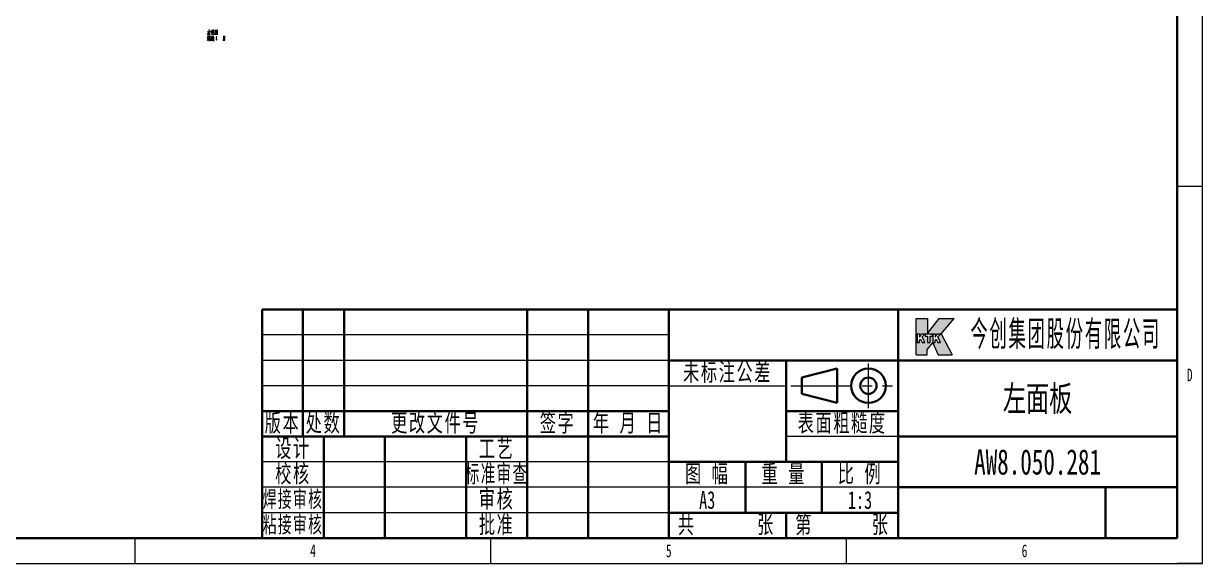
# Model space of a CAD drawing. Header units: millimetres. Extents: x -631 to 3210, y -561 to 2288.
# Drawn here: x 1224 to 1920, y 476 to 794 of the extents above; entities that cross this region are included whole.
import ezdxf
from ezdxf.enums import TextEntityAlignment as Align

# ---------------------------------------------------------------- set-up
doc = ezdxf.new("R2010")
doc.units = ezdxf.units.MM
doc.linetypes.add('点画线', pattern=[18, 12, -2, 2, -2])
doc.layers.get('0').update_dxf_attribs({"lineweight": 18})
for name, color, linetype, lineweight in [('中心线层', 1, '点画线', 18), ('尺寸线层', 3, 'Continuous', 18), ('文本层', 3, 'Continuous', 18), ('粗实线层', 7, 'Continuous', 35), ('细实线层', 7, 'Continuous', 18), ('细线0层', 255, 'Continuous', 18)]:
    doc.layers.add(name, color=color, linetype=linetype, lineweight=lineweight)
doc.styles.add('_CAXA_TXTSTYLE_OVERRID_1', font='', dxfattribs={"width": 0.667, "height": 3.5})
doc.styles.add('标准', font='', dxfattribs={"width": 0.667})
doc.styles.get('_CAXA_TXTSTYLE_OVERRID_1').set_extended_font_data('仿宋')
doc.styles.get('标准').set_extended_font_data('宋体')

# ---------------------------------------------------------------- blocks, each defined once
blk = doc.blocks.new('*X2')
at = {"layer": '粗实线层'}
for p, q in [((205, -143.5), (205, 143.5)), ((-185, -143.5), (205, -143.5))]:
    blk.add_line(p, q, dxfattribs=at)
at = {"layer": '细实线层'}
for p, q in [((210, -148.5), (210, 148.5)), ((210, -74.25), (205, -74.25)), ((0, -148.5), (0, -143.5)), ((70, -148.5), (70, -143.5)), ((140, -148.5), (140, -143.5)), ((210, -148.5), (210, -143.5)), ((-210, -148.5), (210, -148.5)), ((210, -148.5), (205, -148.5))]:
    blk.add_line(p, q, dxfattribs=at)
at = {"layer": '尺寸线层', "style": '标准'}
for tag, height, width, p in [('T1', 2.5, 0.667, (-175, 146)), ('T2', 2.5, 0.667, (-105, 146)), ('T3', 2.5, 0.667, (-35, 146)), ('T4', 2.5, 0.667, (35, 146)), ('T5', 2.5, 0.667, (105, 146)), ('T6', 2.5, 0.667, (175, 146)), ('R1', 2.5, 0.667, (207.5, 111.38)), ('SQE', 3.5, 0.667, (-188.18, 80.99)), ('试制车间', 3.5, 0.28375, (-188.18, 73.99)), ('涂装车间（装配）', 3.5, 0.147264, (-188.18, 66.99)), ('涂装车间（涂装）', 3.5, 0.147264, (-188.18, 59.99)), ('国际内装车间', 3.5, 0.189302, (-188.18, 52.99)), ('地铁复合车间', 3.5, 0.186278, (-188.18, 46.02)), ('屏蔽门车间', 3.5, 0.225254, (-188.18, 39.14)), ('R2', 2.5, 0.667, (207.5, 37.12)), ('电器车间', 3.5, 0.292284, (-188.18, 32.21)), ('玻璃钢车间', 3.5, 0.225603, (-188.18, 25.29)), ('城轨内装车间', 3.5, 0.186278, (-188.18, 18.29)), ('不锈钢箱体车间', 3.5, 0.15932, (-188.18, 11.29)), ('门系统总装车间', 3.5, 0.161527, (-188.18, 4.29)), ('座椅厨房车间', 3.5, 0.186516, (-188.18, -2.71)), ('碳钢车间', 3.5, 0.28375, (-188.18, -9.71)), ('铝不锈钢车间', 3.5, 0.186397, (-188.18, -16.71)), ('风挡车间', 3.5, 0.284026, (-188.18, -23.71)), ('风道车间', 3.5, 0.284026, (-188.18, -30.71)), ('动车内装车间', 3.5, 0.186397, (-188.18, -37.71)), ('R3', 2.5, 0.667, (207.5, -37.12)), ('采购部', 3.5, 0.378308, (-188.18, -44.71)), ('检修服务部', 3.5, 0.223014, (-188.18, -51.71)), ('品管部', 3.5, 0.389426, (-188.18, -58.71)), ('生产保障部', 3.5, 0.223356, (-188.18, -65.71)), ('工业化部', 3.5, 0.281557, (-188.18, -72.71)), ('研发部', 3.5, 0.3788, (-188.18, -79.71)), ('旧底图总号', 3, 0.667, (-197.5, -100.5)), ('R4', 2.5, 0.667, (207.5, -111.38)), ('底图总号', 3, 0.667, (-197.5, -113.5)), ('签字', 3, 0.667, (-197.5, -126.5)), ('日期', 3, 0.667, (-197.5, -139.5)), ('B1', 2.5, 0.667, (-175, -146)), ('B2', 2.5, 0.667, (-105, -146)), ('B3', 2.5, 0.667, (-35, -146)), ('B4', 2.5, 0.667, (35, -146)), ('B5', 2.5, 0.667, (105, -146)), ('B6', 2.5, 0.667, (175, -146))]:
    blk.add_attdef(tag, text='', height=height, dxfattribs=dict(at, width=width)).set_placement(p, align=Align.MIDDLE_CENTER)
at = {"layer": '尺寸线层', "style": '标准', "width": 0.667}
blk.add_attdef('图号', text='', height=5.33, rotation=180, dxfattribs=at).set_placement((-160, 138.5), align=Align.MIDDLE_CENTER)
blk = doc.blocks.new('*X3')
at = {"layer": '粗实线层'}
h = blk.add_hatch(color=150, dxfattribs=at)
h.paths.add_polyline_path([(-51.35, 36.06), (-51.35, 40.67), (-51.35, 43.23), (-49.09, 43.23), (-49.09, 40.29), (-46.81, 43.23), (-43.85, 43.23), (-46.43, 40.25), (-44.22, 36.08), (-46.97, 36.08), (-48.02, 38.42), (-49.13, 37.14), (-49.13, 36.06)], flags=0)
h.paths.add_polyline_path([(-50.68, 39.59), (-50.67, 39.61), (-50.23, 40.23), (-49.58, 40.23), (-50.13, 39.6), (-49.61, 38.49), (-50.17, 38.49), (-50.49, 39.18), (-50.68, 38.97), (-50.68, 38.49), (-51.13, 38.49), (-51.13, 39.61), (-51.13, 40.23), (-50.68, 40.23), (-50.68, 39.61)], flags=0)
h.paths.add_polyline_path([(-49.12, 38.49), (-49.12, 39.61), (-49.12, 39.76), (-49.55, 39.76), (-49.55, 40.23), (-48.19, 40.23), (-48.19, 39.76), (-48.65, 39.76), (-48.65, 38.49)], flags=0)
h.paths.add_polyline_path([(-48.03, 38.49), (-48.03, 39.53), (-48.03, 40.23), (-47.58, 40.23), (-47.58, 39.59), (-47.13, 40.23), (-46.48, 40.23), (-47.03, 39.6), (-46.51, 38.49), (-47.07, 38.49), (-47.39, 39.18), (-47.58, 38.97), (-47.58, 38.49)], flags=0)
at = {"layer": '中心线层'}
for p, q in [((-60.71, 25.6), (-60.71, 34.4)), ((-75.97, 30), (-55.97, 30))]:
    blk.add_line(p, q, dxfattribs=at)
at = {"layer": '尺寸线层'}
for p, q in [((-100, 40), (-180, 40)), ((-100, 35), (-180, 35)), ((-100, 30), (-180, 30)), ((-100, 15), (-180, 15)), ((-54.87, 10), (-180, 10)), ((-100, 5), (-180, 5))]:
    blk.add_line(p, q, dxfattribs=at)
at = {"layer": '文本层', "color": 150}
for p, q in [((-51.35, 36.06), (-51.35, 43.23)), ((-51.35, 43.23), (-49.09, 43.23)), ((-49.09, 43.23), (-49.09, 40.29)), ((-49.09, 40.29), (-46.81, 43.23)), ((-46.81, 43.23), (-43.85, 43.23)), ((-46.43, 40.25), (-43.85, 43.23)), ((-51.13, 40.23), (-51.13, 38.49)), ((-51.13, 40.23), (-50.68, 40.23)), ((-50.68, 40.23), (-50.68, 39.59)), ((-50.68, 39.59), (-50.23, 40.23)), ((-50.23, 40.23), (-49.58, 40.23)), ((-50.13, 39.6), (-49.58, 40.23)), ((-49.61, 38.49), (-50.13, 39.6)), ((-49.55, 40.23), (-48.19, 40.23)), ((-49.55, 40.23), (-49.55, 39.76)), ((-49.55, 39.76), (-49.12, 39.76)), ((-49.12, 39.76), (-49.12, 38.49)), ((-48.65, 39.76), (-48.19, 39.76)), ((-48.65, 39.76), (-48.65, 38.49)), ((-48.19, 40.23), (-48.19, 39.76)), ((-48.03, 40.23), (-48.03, 38.49)), ((-48.03, 40.23), (-47.58, 40.23)), ((-47.58, 40.23), (-47.58, 39.59)), ((-47.58, 39.59), (-47.13, 40.23)), ((-47.13, 40.23), (-46.48, 40.23)), ((-47.03, 39.6), (-46.48, 40.23)), ((-46.51, 38.49), (-47.03, 39.6)), ((-46.43, 40.25), (-44.22, 36.08)), ((-51.13, 38.49), (-50.68, 38.49)), ((-50.68, 38.97), (-50.49, 39.18)), ((-50.68, 38.49), (-50.68, 38.97)), ((-50.49, 39.18), (-50.17, 38.49)), ((-50.17, 38.49), (-49.61, 38.49)), ((-49.13, 37.14), (-48.02, 38.42)), ((-49.13, 36.06), (-49.13, 37.14)), ((-49.12, 38.49), (-48.65, 38.49)), ((-48.03, 38.49), (-47.58, 38.49)), ((-48.02, 38.42), (-46.97, 36.08)), ((-47.58, 38.97), (-47.39, 39.18)), ((-47.58, 38.49), (-47.58, 38.97)), ((-47.39, 39.18), (-47.07, 38.49)), ((-47.07, 38.49), (-46.51, 38.49)), ((-51.35, 36.06), (-49.13, 36.06)), ((-46.97, 36.08), (-44.22, 36.08))]:
    blk.add_line(p, q, dxfattribs=at)
at = {"layer": '文本层'}
blk.add_line((-49.13, 36.06), (-49.13, 36.06), dxfattribs=at)
at = {"layer": '粗实线层'}
for p, q in [((-180, 45), (-180, 0)), ((0, 45), (-180, 45)), ((-172, 45), (-172, 20)), ((-163.87, 45), (-163.87, 20)), ((-127.87, 45), (-127.87, 0)), ((-115.87, 45), (-115.87, 0)), ((-100, 0), (-100, 45)), ((-54.87, 45), (-54.87, 0)), ((0, 0), (0, 45)), ((-100, 35), (0, 35)), ((-76.87, 35), (-76.87, 15)), ((-73.79, 31.6), (-66.89, 33.4)), ((-66.89, 33.4), (-66.89, 26.6)), ((-73.79, 31.6), (-73.79, 28.4)), ((-73.79, 28.4), (-66.89, 26.6)), ((-100, 25), (-180, 25)), ((-54.87, 25), (-76.87, 25)), ((-100, 20), (-180, 20)), ((-167.87, 20), (-167.87, 0)), ((-155.87, 20), (-155.87, 0)), ((-139.87, 20), (-139.87, 0)), ((-54.87, 20), (0, 20)), ((-100, 15), (-54.87, 15)), ((-84.87, 15), (-84.87, 5)), ((-69.87, 15), (-69.87, 5)), ((0, 10), (-54.87, 10)), ((-14.04, 10), (-14.04, 0)), ((-100, 5), (-54.87, 5)), ((-76.87, 5), (-76.87, 0)), ((-180, 0), (0, 0))]:
    blk.add_line(p, q, dxfattribs=at)
for radius in [3.4, 1.6]:
    blk.add_circle((-60.71, 30), radius, dxfattribs=at)
at = {"layer": '细线0层'}
for p, q in [((-100, 30), (-76.87, 30)), ((-54.87, 20), (-76.87, 20))]:
    blk.add_line(p, q, dxfattribs=at)
at = {"layer": '尺寸线层', "attachment_point": 5}
for s, insert, char_height, width, style in [('\\T1.1;{\\W0.5;\\C150;今创集团股份有限公司}', (-21.9, 40), 5, 42.792, '_CAXA_TXTSTYLE_OVERRID_1'), ('\\T1.1;\\H0.929172x;\\W0.610078;焊接审核', (-173.93, 7.5), 3.5, 18.4107, '标准')]:
    blk.add_mtext(s, dxfattribs=dict(at, insert=insert, char_height=char_height, width=width, style=style))
at = {"layer": '尺寸线层', "char_height": 3.5, "attachment_point": 5, "style": '标准'}
for s, insert, width, line_spacing_factor in [('\\T1.1;\\W0.667;未标注公差', (-88.43, 32.5), 38.5655, 0.921667), ('\\T1.1;\\W0.667;版本', (-176, 22.5), 13.336, 0.921667), ('\\T1.1;\\W0.667;更改文件号', (-145.87, 22.5), 60.012, 0.917778), ('\\T1.1;\\W0.667;签字', (-121.87, 22.5), 20.004, 0.921667), ('\\T1.1;\\W0.667;年 月 日', (-107.93, 22.5), 26.4475, 0.921667), ('\\T1.1;\\W0.667;表面粗糙度', (-65.87, 22.5), 36.674, 0.921667), ('\\T1.1;\\W0.667;设计', (-173.93, 17.5), 20.2285, 0.886667), ('\\T1.1;\\W0.667;工艺', (-133.87, 17.5), 20.004, 0.847778), ('\\T1.1;\\W0.667;图 幅', (-92.43, 12.5), 25.2295, 0.917778), ('\\T1.1;\\W0.667;重 量', (-77.37, 12.5), 25.005, 0.875), ('\\T1.1;\\W0.667;比 例', (-62.37, 12.5), 25.005, 0.902222), ('\\T1.1;\\W0.667;审核', (-133.87, 7.5), 20.004, 0.925556), ('\\T1.1;\\W0.667;共', (-96.46, 2.5), 11.8108, 0.902222), ('\\T1.1;\\W0.667;张', (-80.87, 2.5), 13.336, 0.894444), ('\\T1.1;\\W0.667;第', (-73.37, 2.5), 11.669, 0.913889), ('\\T1.1;\\W0.667;张', (-58.31, 2.5), 11.4846, 0.894444)]:
    blk.add_mtext(s, dxfattribs=dict(at, insert=insert, width=width, line_spacing_factor=line_spacing_factor))
at = {"layer": '尺寸线层', "linetype": 'Continuous', "char_height": 3.5, "attachment_point": 5, "style": '标准'}
for s, insert, width, line_spacing_factor in [('\\T1.1;\\W0.667;处数', (-167.93, 22.5), 13.5605, 0.917778), ('\\T1.1;\\W0.667;校核', (-173.93, 12.5), 20.2285, 0.925556), ('\\T1.1;\\W0.594321;标准审查', (-133.87, 12.5), 19.1319, 0.917778), ('\\T1.1;\\W0.667;批准', (-133.87, 2.5), 20.004, 0.91)]:
    blk.add_mtext(s, dxfattribs=dict(at, insert=insert, width=width, line_spacing_factor=line_spacing_factor))
at = {"layer": '尺寸线层', "linetype": 'Continuous', "insert": (-173.93, 2.5), "char_height": 3.5, "width": 18.4107, "attachment_point": 5, "style": '标准'}
blk.add_mtext('\\T1.1;\\H0.929172x;\\W0.610078;粘接审核', dxfattribs=at)
at = {"layer": '尺寸线层', "style": '标准'}
for tag, height, width, p in [('KTK版本4', 3.34, 0.37182, (-176, 42.5)), ('处数4', 3.36, 0.62988, (-167.93, 42.5)), ('更改文件号4', 3.36, 0.667, (-145.87, 42.5)), ('签字4', 3.34, 0.667, (-121.87, 42.5)), ('年月日4', 3.34, 0.667, (-107.93, 42.5)), ('材料', 5, 0.667, (-77.43, 40)), ('KTK版本3', 3.34, 0.374264, (-176, 37.5)), ('处数3', 3.36, 0.636828, (-167.93, 37.5)), ('更改文件号3', 3.36, 0.667, (-145.87, 37.5)), ('签字3', 3.34, 0.667, (-121.87, 37.5)), ('年月日3', 3.34, 0.667, (-107.93, 37.5)), ('KTK版本2', 3.34, 0.374264, (-176, 32.5)), ('处数2', 3.36, 0.636828, (-167.93, 32.5)), ('更改文件号2', 3.36, 0.667, (-145.87, 32.5)), ('签字2', 3.34, 0.667, (-121.87, 32.5)), ('年月日2', 3.34, 0.667, (-107.93, 32.5)), ('名称', 5, 0.667, (-27.43, 27.5)), ('KTK版本', 3.34, 0.429424, (-176, 27.5)), ('处数1', 3.36, 0.647024, (-167.93, 27.5)), ('更改文件号1', 3.36, 0.667, (-145.87, 27.5)), ('签字1', 3.34, 0.667, (-121.87, 27.5)), ('年月日1', 3.34, 0.667, (-107.93, 27.5)), ('设计', 3.47, 0.667, (-161.87, 17.5)), ('设计日期', 3.5, 0.667, (-147.87, 17.5)), ('工艺', 3.5, 0.667, (-121.87, 17.5)), ('工艺日期', 3.41, 0.667, (-107.93, 17.5)), ('图号', 5, 0.667, (-27.43, 15)), ('校核', 3.5, 0.667, (-161.87, 12.5)), ('校核日期', 3.33, 0.667, (-147.87, 12.5)), ('标准审核', 3.33, 0.594979, (-121.87, 12.5)), ('标准审核日期', 3.33, 0.525265, (-107.93, 12.5)), ('焊接审核', 3.25, 0.602894, (-161.87, 7.5)), ('焊接审核日期', 3.25, 0.538358, (-147.87, 7.5)), ('审核', 3.33, 0.667, (-121.87, 7.5)), ('审核日期', 3.33, 0.667, (-107.93, 7.5)), ('图幅', 3.36, 0.667, (-92.43, 7.5)), ('重量', 3.5, 0.667, (-77.37, 7.5)), ('比例', 3.41, 0.667, (-62.37, 7.5)), ('原图号', 5, 0.667, (-34.45, 5.12)), ('客户版本', 5, 0.462605, (-7.02, 5)), ('批准', 3.38, 0.667, (-121.87, 2.5)), ('批准日期', 3.37, 0.667, (-107.93, 2.5)), ('共几张', 3.38, 0.512128, (-88.89, 2.5)), ('第几张', 3.36, 0.521411, (-65.81, 2.5)), ('粘接审核', 3.25, 0.602894, (-161.87, 2.5)), ('粘接审核日期', 3.25, 0.538358, (-147.87, 2.5))]:
    blk.add_attdef(tag, text='', height=height, dxfattribs=dict(at, width=width)).set_placement(p, align=Align.MIDDLE_CENTER)

msp = doc.modelspace()

# ---------------------------------------------------------------- linework, layer by layer
at = {"color": 7, "lineweight": 13}
for points in [[(1333.052, 788.91), (1332.491, 788.035)], [(1333.086, 787.055), (1332.631, 785.97)], [(1332.701, 789.89), (1334.521, 790.03)], [(1333.157, 786.285), (1332.701, 785.27)], [(1332.806, 787.79), (1334.521, 787.895)], [(1333.506, 789.96), (1333.052, 788.91)], [(1333.191, 788.98), (1334.276, 789.085)], [(1333.401, 786.74), (1333.296, 786.18)], [(1333.401, 786.6), (1334.451, 786.74)], [(1333.646, 786.32), (1333.471, 785.76)], [(1333.717, 790.905), (1333.506, 789.96)], [(1333.717, 789.015), (1333.681, 787.825)], [(1333.786, 787.23), (1333.961, 786.845)], [(1334.486, 786.845), (1334.346, 786.39)], [(1335.396, 790.135), (1335.221, 789.645), (1334.731, 788.91)], [(1335.256, 786.46), (1335.151, 785.55), (1335.046, 785.13), (1334.731, 784.255)], [(1334.766, 789.925), (1335.326, 789.995)], [(1334.766, 786.39), (1335.816, 786.53)], [(1335.046, 790.8), (1335.326, 790.38)], [(1335.221, 789.645), (1335.221, 787.86)], [(1335.221, 789.47), (1335.536, 789.155)], [(1335.256, 787.3), (1335.361, 786.74)], [(1335.326, 787.86), (1335.606, 788.14)], [(1335.606, 788.14), (1335.851, 788.49)], [(1335.816, 790.765), (1335.816, 789.085)], [(1336.481, 790.59), (1335.816, 790.52)], [(1336.026, 789.12), (1335.851, 788.49)], [(1336.096, 786.6), (1335.956, 785.97)], [(1336.131, 790.17), (1336.026, 789.12)], [(1336.026, 786.215), (1336.726, 786.355)], [(1336.166, 787.335), (1336.096, 786.6)], [(1336.166, 788.14), (1336.166, 789.225)], [(1336.306, 788.035), (1336.166, 788.14)], [(1336.447, 786.285), (1336.236, 785.34)], [(1336.726, 788.035), (1336.306, 788.035)], [(1336.411, 789.015), (1336.481, 790.695)], [(1336.726, 788.665), (1336.726, 788.035)], [(1337.251, 790.8), (1337.251, 789.33), (1337.251, 787.825)], [(1337.251, 790.765), (1337.251, 789.365), (1337.251, 787.965)], [(1338.721, 790.625), (1337.251, 790.485)], [(1337.251, 788.07), (1338.616, 788.175)], [(1337.322, 788.875), (1337.811, 789.295)], [(1338.021, 790.345), (1337.461, 789.54)], [(1337.776, 789.785), (1338.476, 789.05)], [(1337.776, 788.7), (1338.126, 788.315)], [(1337.776, 786.425), (1338.161, 786.425)], [(1337.811, 789.995), (1338.266, 790.065)], [(1337.811, 789.295), (1338.021, 789.575)], [(1337.811, 786.53), (1338.126, 786.53)], [(1337.811, 786.285), (1338.126, 786.285)], [(1337.881, 789.085), (1338.126, 788.805)], [(1338.021, 789.575), (1338.371, 790.205)], [(1338.476, 789.05), (1338.651, 789.085)], [(1338.686, 787.895), (1338.686, 788), (1338.616, 788.175)], [(1338.686, 788), (1338.686, 789.365), (1338.721, 790.765)], [(1342.221, 787.16), (1342.116, 785.76), (1342.011, 784.36)], [(1342.221, 786.425), (1342.606, 786.425)], [(1342.256, 786.53), (1342.572, 786.53)], [(1342.256, 786.285), (1342.572, 786.285)], [(1342.816, 787.16), (1342.711, 785.76), (1342.606, 784.36)], [(1332.561, 784.605), (1333.261, 784.99)], [(1333.016, 786.04), (1332.596, 785.9)], [(1332.666, 785.27), (1333.191, 785.445)], [(1333.471, 785.76), (1333.157, 785.27)], [(1333.506, 785.83), (1333.506, 784.115)], [(1333.717, 786.04), (1334.416, 786.145)], [(1333.786, 785.62), (1333.822, 784.22)], [(1333.786, 785.515), (1334.311, 785.585)], [(1333.822, 784.955), (1334.206, 785.025)], [(1334.276, 784.465), (1333.856, 784.395)], [(1334.032, 786.075), (1333.961, 785.515)], [(1334.346, 785.69), (1334.276, 784.29)], [(1335.572, 785.97), (1335.467, 785.13), (1335.326, 784.29), (1335.116, 784.57)], [(1335.186, 785.795), (1335.572, 785.865)], [(1335.956, 784.71), (1335.572, 784.185)], [(1335.956, 785.97), (1335.782, 785.41)], [(1335.886, 785.725), (1336.447, 784.29)], [(1336.236, 785.34), (1335.956, 784.71)], [(1336.447, 784.29), (1336.761, 784.29)], [(1337.776, 785.165), (1338.161, 785.165)], [(1337.811, 785.27), (1338.126, 785.27)], [(1337.811, 785.025), (1338.126, 785.025)], [(1342.221, 785.165), (1342.606, 785.165)], [(1342.256, 785.27), (1342.572, 785.27)], [(1342.256, 785.025), (1342.572, 785.025)]]:
    msp.add_lwpolyline(points, dxfattribs=at)
for points in [[(1337.881, 786.215), (1338.056, 786.215), (1338.161, 786.32), (1338.161, 786.495), (1338.056, 786.6), (1337.881, 786.6), (1337.776, 786.495), (1337.776, 786.32)], [(1342.326, 786.215), (1342.501, 786.215), (1342.606, 786.32), (1342.606, 786.495), (1342.501, 786.6), (1342.326, 786.6), (1342.221, 786.495), (1342.221, 786.32)], [(1337.881, 784.955), (1338.056, 784.955), (1338.161, 785.06), (1338.161, 785.235), (1338.056, 785.34), (1337.881, 785.34), (1337.776, 785.235), (1337.776, 785.06)], [(1342.326, 784.955), (1342.501, 784.955), (1342.606, 785.06), (1342.606, 785.235), (1342.501, 785.34), (1342.326, 785.34), (1342.221, 785.235), (1342.221, 785.06)]]:
    msp.add_lwpolyline(points, close=True, dxfattribs=at)

# ---------------------------------------------------------------- block references
ref = msp.add_blockref('*X2', (1290, 921), dxfattribs=dict(xscale=3, yscale=3, zscale=3))
ref.add_attrib('B4', '4', dxfattribs={"layer": '尺寸线层', "height": 7.5, "style": '标准', "width": 0.667}).set_placement((1395, 483), align=Align.MIDDLE_CENTER)
ref.add_attrib('B5', '5', dxfattribs={"layer": '尺寸线层', "height": 7.5, "style": '标准', "width": 0.667}).set_placement((1605, 483), align=Align.MIDDLE_CENTER)
ref.add_attrib('B6', '6', dxfattribs={"layer": '尺寸线层', "height": 7.5, "style": '标准', "width": 0.667}).set_placement((1815, 483), align=Align.MIDDLE_CENTER)
ref.add_attrib('R4', 'D', dxfattribs={"layer": '尺寸线层', "height": 7.5, "style": '标准', "width": 0.667}).set_placement((1912.5, 586.875), align=Align.MIDDLE_CENTER)
at = {"layer": '粗实线层'}
ref = msp.add_blockref('*X3', (1905, 490.5), dxfattribs=dict(at, xscale=3, yscale=3, zscale=3))
ref.add_attrib('名称', '左面板', dxfattribs={"layer": '尺寸线层', "height": 15, "style": '标准', "width": 0.667}).set_placement((1822.702, 573), align=Align.MIDDLE_CENTER)
ref.add_attrib('图号', 'AW8.050.281', dxfattribs={"layer": '尺寸线层', "height": 15, "style": '标准', "width": 0.667}).set_placement((1822.702, 535.5), align=Align.MIDDLE_CENTER)
ref.add_attrib('比例', '1:3', dxfattribs={"layer": '尺寸线层', "height": 10.5, "style": '标准', "width": 0.667}).set_placement((1717.904, 513), align=Align.MIDDLE_CENTER)
ref.add_attrib('图幅', 'A3', dxfattribs={"layer": '尺寸线层', "height": 10.5, "style": '标准', "width": 0.667}).set_placement((1627.702, 513), align=Align.MIDDLE_CENTER)

doc.saveas('drawing.dxf')
